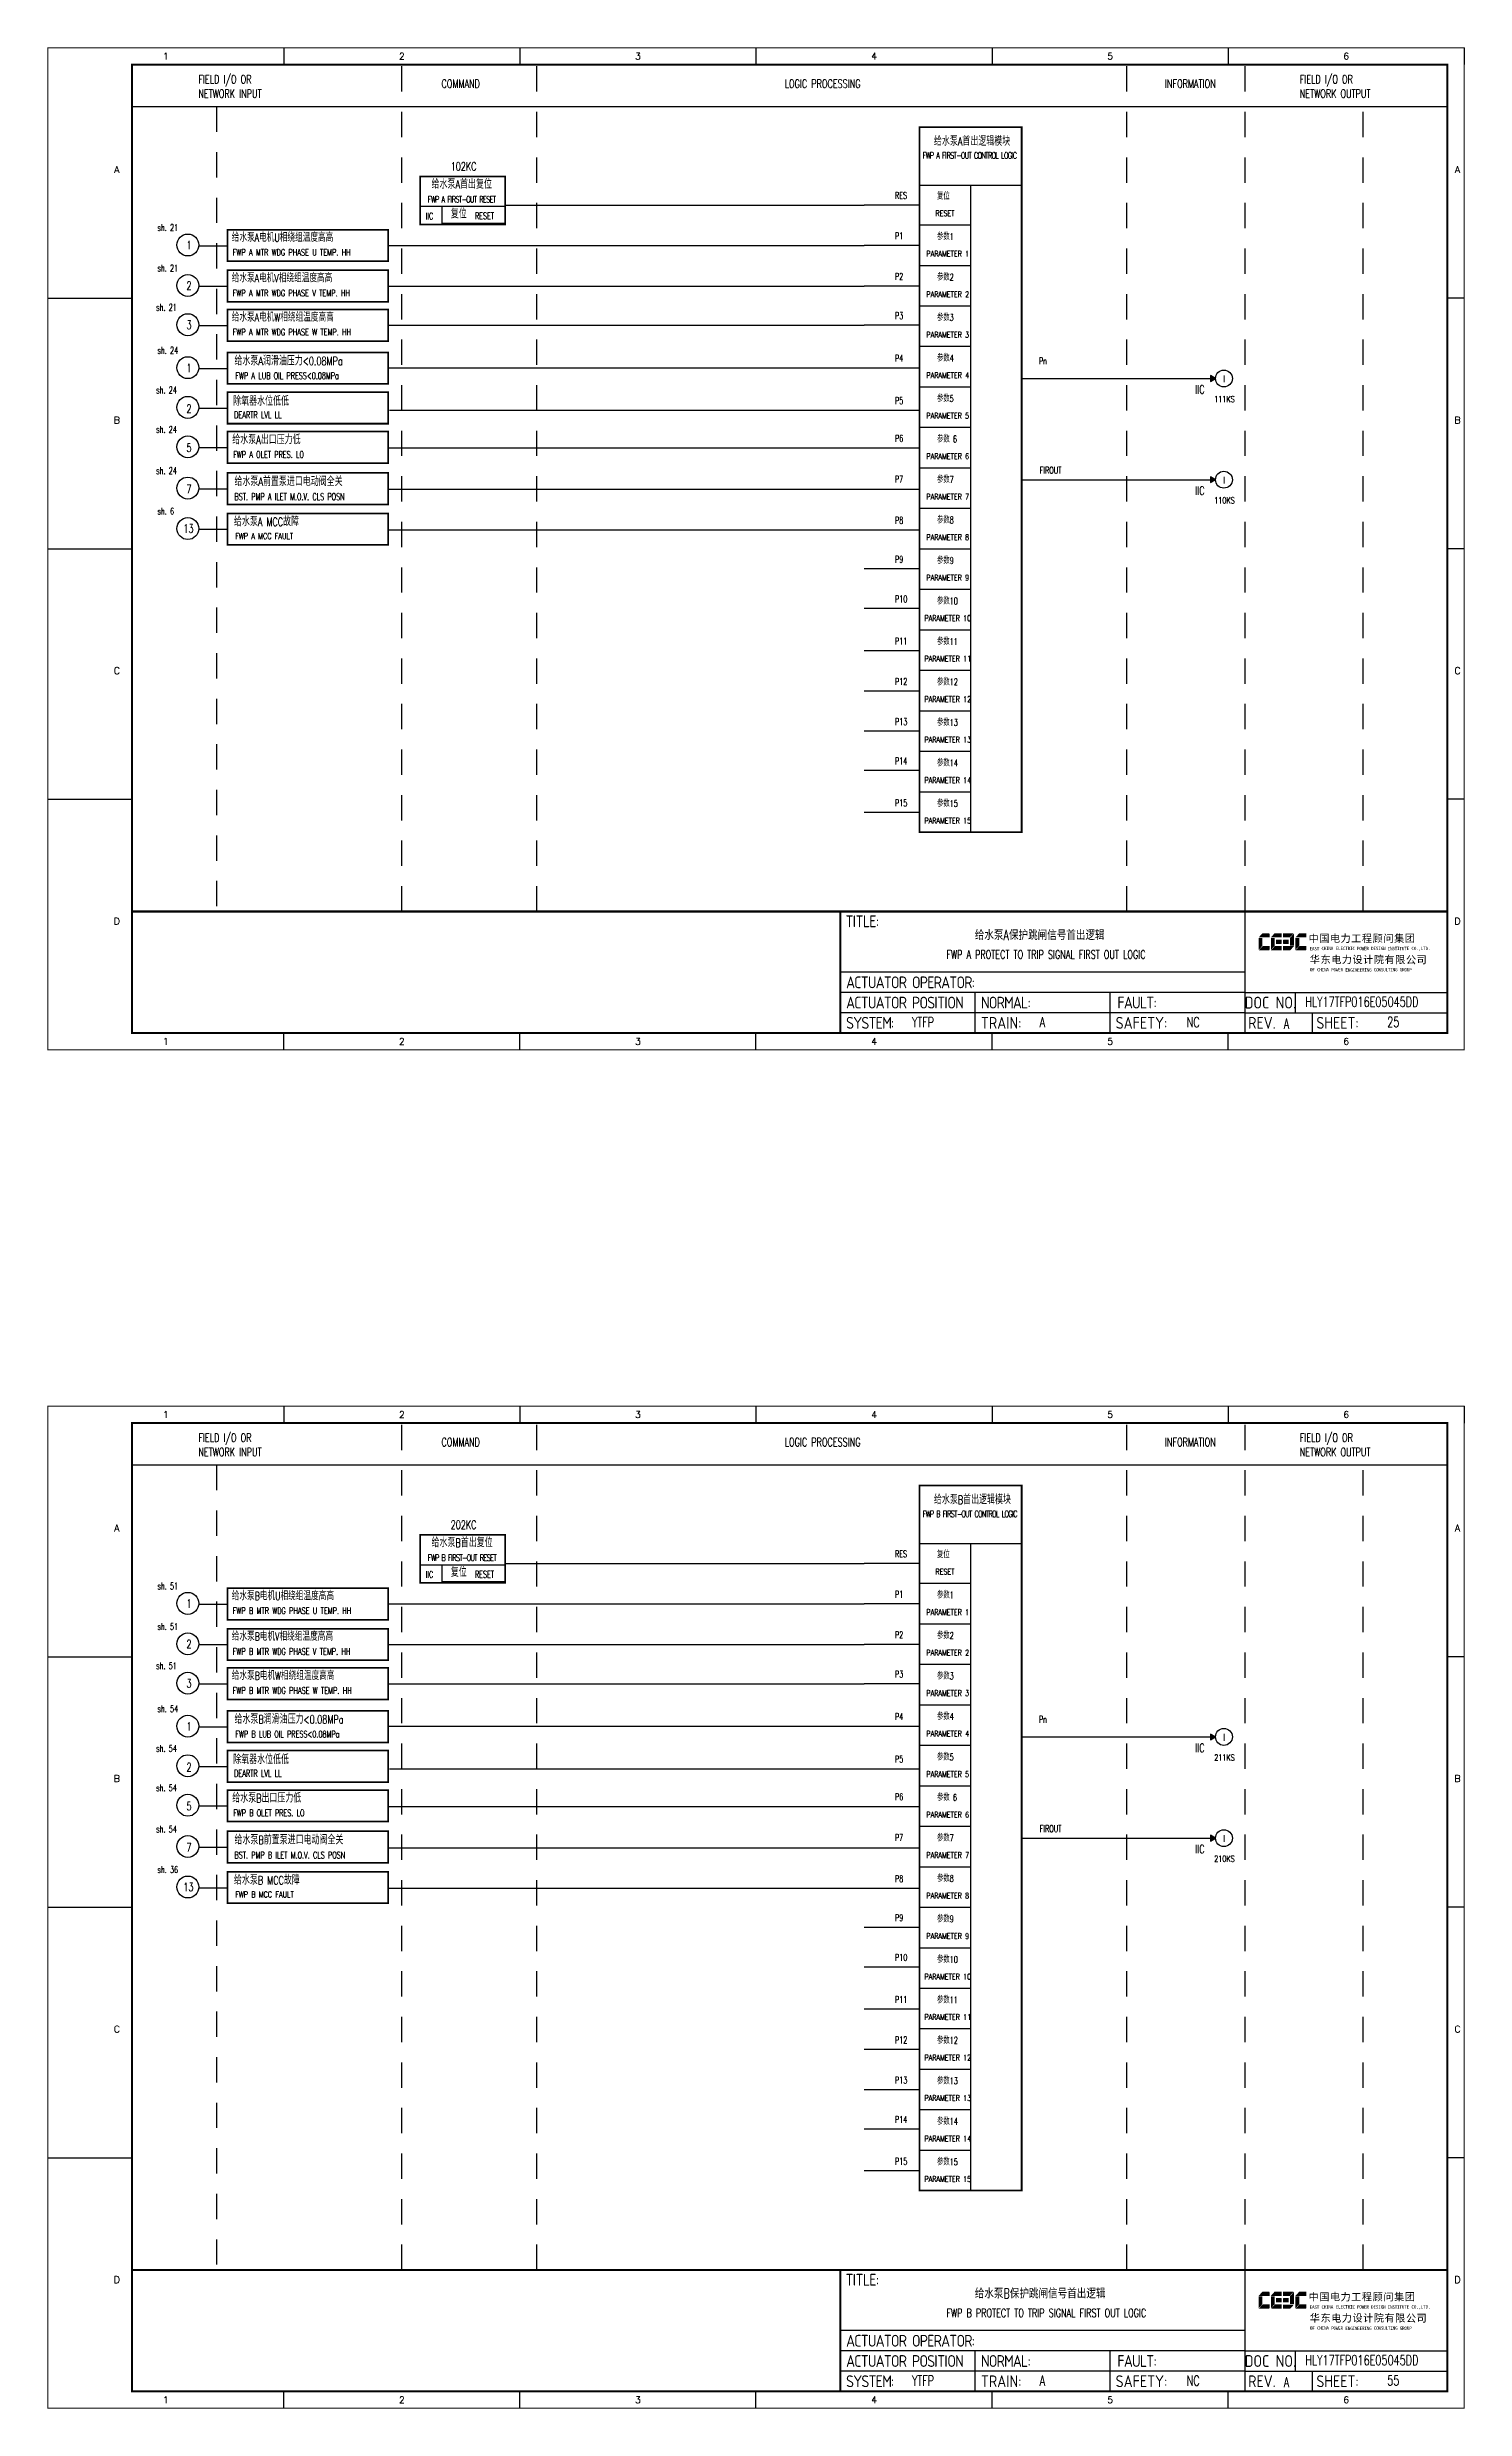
# Model space of a CAD drawing. Header units: millimetres. Extents: x 38833 to 52469, y 29493 to 32647.
# Drawn here: x 49052 to 49472, y 30241 to 30941 of the extents above; entities that cross this region are included whole.
import ezdxf
from ezdxf.enums import TextEntityAlignment as Align

# ---------------------------------------------------------------- set-up
doc = ezdxf.new("R2010")
doc.units = ezdxf.units.MM
doc.linetypes.add('JIS_02_0.7', pattern=[1.35, 0.75, -0.6])
for name, color, linetype in [('MLINE', 6, 'Continuous'), ('TITLE', 1, 'Continuous'), ('TK', 7, 'Continuous'), ('图框_外框线', 7, 'Continuous'), ('图框_标题栏文字', 6, 'Continuous')]:
    doc.layers.add(name, color=color, linetype=linetype)
doc.styles.add('ecepdi', font='simhei.ttf', dxfattribs={"width": 0.9})
doc.styles.get("Standard").update_dxf_attribs({"font": 'romans.shx', "width": 0.7, "bigfont": 'hztxta.shx'})
doc.styles.add('工程字', font='gbenor.shx', dxfattribs={"bigfont": 'gbcbig.shx'})

# ---------------------------------------------------------------- blocks, each defined once
blk = doc.blocks.new('A$C1E0003F3')
h = blk.add_hatch(color=152)
edge = h.paths.add_edge_path()
edge.add_ellipse((5.15, 4.41), major_axis=(0, 0.211), ratio=0.769231, start_angle=-90, end_angle=0)
edge.add_line((5.15, 4.62), (3.22, 4.62))
edge.add_line((3.22, 4.62), (2.09, 3.35))
edge.add_line((2.09, 3.35), (5.32, 3.35))
edge.add_line((5.32, 3.35), (5.32, 4.41))
h.paths.add_polyline_path([(3.22, 3.23), (2.09, 3.23), (2.09, -0.36), (3.22, 0.91)])
edge = h.paths.add_edge_path()
edge.add_line((5.32, 0.81), (3.27, 0.81))
edge.add_line((3.27, 0.81), (2.13, -0.46))
edge.add_line((2.13, -0.46), (5.15, -0.46))
edge.add_ellipse((5.15, -0.25), major_axis=(0, 0.211), ratio=0.769231, start_angle=180, end_angle=270)
edge.add_line((5.32, -0.25), (5.32, 0.81))
h = blk.add_hatch(color=152)
edge = h.paths.add_edge_path()
edge.add_ellipse((8.78, 4.41), major_axis=(0, 0.211), ratio=0.769231, start_angle=-90, end_angle=0)
edge.add_line((8.78, 4.62), (6.84, 4.62))
edge.add_line((6.84, 4.62), (5.71, 3.35))
edge.add_line((5.71, 3.35), (8.94, 3.35))
edge.add_line((8.94, 3.35), (8.94, 4.41))
h.paths.add_polyline_path([(6.84, 3.23), (5.71, 3.23), (5.71, -0.36), (6.84, 0.91)])
edge = h.paths.add_edge_path()
edge.add_ellipse((8.78, 2.49), major_axis=(0, 0.211), ratio=0.769231, start_angle=-90, end_angle=0)
edge.add_line((8.78, 2.7), (7.22, 2.7))
edge.add_line((7.22, 2.7), (7.22, 1.44))
edge.add_line((7.22, 1.44), (8.78, 1.44))
edge.add_ellipse((8.78, 1.65), major_axis=(0, 0.211), ratio=0.769231, start_angle=180, end_angle=270)
edge.add_line((8.94, 1.65), (8.94, 2.49))
edge = h.paths.add_edge_path()
edge.add_line((8.94, 0.81), (6.89, 0.81))
edge.add_line((6.89, 0.81), (5.75, -0.46))
edge.add_line((5.75, -0.46), (8.78, -0.46))
edge.add_ellipse((8.78, -0.25), major_axis=(0, 0.211), ratio=0.769231, start_angle=180, end_angle=270)
edge.add_line((8.94, -0.25), (8.94, 0.81))
h = blk.add_hatch(color=1)
edge = h.paths.add_edge_path()
edge.add_line((12.48, 4.62), (9.46, 4.62))
edge.add_ellipse((9.46, 4.41), major_axis=(0, 0.211), ratio=0.769231, start_angle=0, end_angle=90)
edge.add_line((9.3, 4.41), (9.3, 3.35))
edge.add_line((9.3, 3.35), (11.35, 3.35))
edge.add_line((11.35, 3.35), (12.48, 4.62))
h.paths.add_polyline_path([(12.57, 4.56), (11.38, 3.23), (11.38, 0.93), (12.57, 0.93)])
edge = h.paths.add_edge_path()
edge.add_line((11.03, 2.7), (9.46, 2.7))
edge.add_ellipse((9.46, 2.49), major_axis=(0, 0.211), ratio=0.769231, start_angle=0, end_angle=90)
edge.add_line((9.3, 2.49), (9.3, 1.65))
edge.add_ellipse((9.46, 1.65), major_axis=(0, 0.211), ratio=0.769231, start_angle=90, end_angle=180)
edge.add_line((9.46, 1.44), (11.03, 1.44))
edge.add_line((11.03, 1.44), (11.03, 2.7))
h = blk.add_hatch(color=1)
edge = h.paths.add_edge_path()
edge.add_line((12.58, 0.79), (9.3, 0.79))
edge.add_line((9.3, 0.79), (9.3, -0.27))
edge.add_ellipse((9.46, -0.27), major_axis=(0, 0.211), ratio=0.769231, start_angle=90, end_angle=180)
edge.add_line((9.46, -0.48), (11.43, -0.48))
edge.add_line((11.43, -0.48), (12.58, 0.79))
h = blk.add_hatch(color=152)
edge = h.paths.add_edge_path()
edge.add_ellipse((16.11, 4.41), major_axis=(0, 0.211), ratio=0.769231, start_angle=-90, end_angle=0)
edge.add_line((16.11, 4.62), (14.14, 4.62))
edge.add_line((14.14, 4.62), (13, 3.35))
edge.add_line((13, 3.35), (16.27, 3.35))
edge.add_line((16.27, 3.35), (16.27, 4.41))
h.paths.add_polyline_path([(14.14, 3.23), (13, 3.23), (13, -0.36), (14.14, 0.91)])
edge = h.paths.add_edge_path()
edge.add_line((16.27, 0.81), (14.18, 0.81))
edge.add_line((14.18, 0.81), (13.04, -0.46))
edge.add_line((13.04, -0.46), (16.03, -0.46))
edge.add_ellipse((16.03, -0.15), major_axis=(0, 0.316), ratio=0.769231, start_angle=180, end_angle=270)
edge.add_line((16.27, -0.15), (16.27, 0.81))
at = {"layer": 'TITLE', "color": 7, "style": 'ecepdi'}
for s, p in [('中', (16.92, 1.94)), ('国', (20.09, 2)), ('电', (23.25, 1.99)), ('力', (26.39, 1.96)), ('工', (29.53, 1.95)), ('程', (32.71, 1.98)), ('顾', (35.9, 1.98)), ('问', (39.09, 1.94)), ('集', (42.26, 1.98)), ('团', (45.42, 2.01)), ('华', (17.24, -4.31)), ('东', (20.45, -4.29)), ('电', (23.62, -4.35)), ('力', (26.75, -4.32)), ('设', (29.92, -4.3)), ('计', (33.05, -4.31)), ('院', (36.26, -4.29)), ('有', (39.41, -4.29)), ('限', (42.57, -4.32)), ('公', (45.78, -4.38)), ('司', (48.91, -4.35))]:
    blk.add_text(s, height=2.2, dxfattribs=at).set_placement(p)
at = {"layer": 'TITLE', "color": 7, "style": 'ecepdi', "width": 0.975}
for s, p in [('E', (17.58, 0.02)), ('A', (18.29, 0.03)), ('S', (19, 0.03)), ('T', (19.7, 0.03)), ('C', (21.1, 0.09)), ('H', (21.77, 0.09)), ('I', (22.46, 0.09)), ('N', (23.17, 0.1)), ('A', (23.86, 0.1)), ('E', (25.35, 0.09)), ('L', (26.05, 0.11)), ('E', (26.76, 0.1)), ('C', (27.46, 0.12)), ('T', (28.18, 0.11)), ('R', (28.87, 0.1)), ('I', (29.57, 0.11)), ('C', (30.28, 0.1)), ('P', (31.64, 0.09)), ('O', (32.32, 0.08)), ('W', (33.03, 0.08)), ('E', (33.72, 0.08)), ('R', (34.42, 0.09)), ('D', (35.81, 0.1)), ('E', (36.52, 0.1)), ('S', (37.2, 0.1)), ('I', (37.91, 0.09)), ('G', (38.68, 0.11)), ('N', (39.38, 0.09)), ('I', (40.72, 0.07)), ('N', (41.43, 0.08)), ('S', (42.14, 0.08)), ('T', (42.83, 0.08)), ('I', (43.52, 0.09)), ('T', (44.22, 0.07)), ('U', (44.93, 0.07)), ('T', (45.63, 0.08)), ('E', (46.34, 0.09)), ('C', (47.76, 0.11)), ('O', (48.48, 0.1)), ('L', (50.56, 0.1)), ('T', (51.27, 0.1)), ('D', (51.96, 0.1)), ('O', (17.67, -6.18)), ('OF', (18.01, -6.2)), ('F', (18.37, -6.2)), ('C', (19.8, -6.19)), ('H', (20.47, -6.19)), ('I', (21.15, -6.19)), ('N', (21.87, -6.18)), ('A', (22.56, -6.18)), ('P', (23.98, -6.2)), ('O', (24.66, -6.21)), ('W', (25.36, -6.21)), ('E', (26.06, -6.21)), ('R', (26.75, -6.2)), ('E', (28.19, -6.24)), ('N', (28.91, -6.27)), ('G', (29.62, -6.26)), ('I', (30.32, -6.27)), ('N', (31.02, -6.27)), ('E', (31.7, -6.28)), ('E', (32.41, -6.27)), ('R', (33.1, -6.24)), ('I', (33.81, -6.24)), ('N', (34.51, -6.26)), ('G', (35.2, -6.24)), ('C', (36.61, -6.19)), ('O', (37.3, -6.21)), ('N', (38, -6.2)), ('S', (38.71, -6.21)), ('U', (39.41, -6.18)), ('L', (40.11, -6.18)), ('T', (40.81, -6.19)), ('I', (41.51, -6.21)), ('N', (42.2, -6.21)), ('G', (42.91, -6.17)), ('G', (44.29, -6.2)), ('R', (45, -6.21)), ('O', (45.69, -6.22)), ('U', (46.39, -6.2)), ('P', (47.1, -6.23)), ('.', (49.23, 0.1)), (',', (49.87, 0.1)), ('.', (52.72, 0.11))]:
    blk.add_text(s, height=1, dxfattribs=at).set_placement(p, align=Align.MIDDLE_CENTER)
blk = doc.blocks.new('A$C613255F0')
for p, q in [((70, 297), (70, 292)), ((140, 297), (140, 292)), ((210, 297), (210, 292)), ((280, 297), (280, 292)), ((350, 297), (350, 292)), ((420, 297), (420, 292)), ((0, 222.75), (25, 222.75)), ((420, 222.75), (415, 222.75)), ((0, 148.5), (25, 148.5)), ((420, 148.5), (415, 148.5)), ((0, 74.25), (25, 74.25)), ((420, 74.25), (415, 74.25)), ((70, 0), (70, 5)), ((140, 0), (140, 5)), ((210, 0), (210, 5)), ((280, 0), (280, 5)), ((350, 0), (350, 5))]:
    blk.add_line(p, q)
at = {"layer": 'MLINE', "linetype": 'JIS_02_0.7', "ltscale": 10}
for p, q in [((105, 41), (105, 292)), ((145, 41), (145, 292)), ((320, 41), (320, 292)), ((355, 41), (355, 292)), ((50, 279.56), (50, 41)), ((390, 41), (390, 279.56))]:
    blk.add_line(p, q, dxfattribs=at)
at = {"layer": 'MLINE'}
blk.add_line((25, 279.56), (415, 279.56), dxfattribs=at)
at = {"layer": '图框_外框线'}
for p, q in [((355, 5), (355, 41)), ((355, 23), (235, 23)), ((355, 17), (235, 17)), ((275, 11), (275, 17)), ((315, 11), (315, 17)), ((355, 17), (415, 17)), ((370, 11), (370, 17)), ((355, 11), (235, 11)), ((355, 11), (235, 11)), ((275, 5), (275, 11)), ((315, 5), (315, 11)), ((355, 11), (415, 11)), ((375, 5), (375, 11))]:
    blk.add_line(p, q, dxfattribs=at)
for points, const_width in [([(0, 0), (420, 0), (420, 297), (0, 297)], 0.3), ([(25, 5), (415, 5), (415, 292), (25, 292)], 0.6)]:
    blk.add_lwpolyline(points, close=True, dxfattribs=dict(at, const_width=const_width))
at = {"layer": '图框_外框线', "const_width": 0.6}
blk.add_lwpolyline([(235, 41), (25, 41)], dxfattribs=at)
at = {"layer": '图框_外框线'}
blk.add_lwpolyline([(415, 41, 0.6, 0.6, 0), (235, 41, 0.6, 0.6, 0), (235, 5, 0, 0, 0)], format="xyseb", dxfattribs=at)
blk.add_blockref('A$C1E0003F3', (356.94, 29.95))
at = {"layer": 'MLINE', "char_height": 2.5, "width": 31.8959, "attachment_point": 1}
for s, insert in [('FIELD I/O OR', (44.67, 288.89)), ('COMMAND', (116.74, 287.58)), ('LOGIC PROCESSING', (218.52, 287.58)), ('INFORMATION', (331.25, 287.58)), ('FIELD I/O OR', (371.22, 288.89)), ('NETWORK INPUT', (44.67, 284.64)), ('NETWORK OUTPUT', (371.22, 284.64))]:
    blk.add_mtext(s, dxfattribs=dict(at, insert=insert))
at = {"layer": 'TK', "color": 3}
for s, p in [('1', (35, 294.5)), ('2', (105, 294.5)), ('3', (175, 294.5)), ('4', (245, 294.5)), ('5', (315, 294.5)), ('6', (385, 294.5)), ('1', (35, 2.5)), ('2', (105, 2.5)), ('3', (175, 2.5)), ('4', (245, 2.5)), ('5', (315, 2.5)), ('6', (385, 2.5))]:
    blk.add_text(s, height=2, dxfattribs=at).set_placement(p, align=Align.MIDDLE)
for s, p in [('A', (20.5, 259.88)), ('A', (418, 259.88)), ('B', (20.5, 185.62)), ('B', (418, 185.62)), ('C', (20.5, 111.38)), ('C', (418, 111.38)), ('D', (20.5, 37.12)), ('D', (418, 37.12))]:
    blk.add_text(s, height=2, dxfattribs=at).set_placement(p, align=Align.CENTER)
at = {"layer": '图框_标题栏文字', "char_height": 3.5, "style": '工程字'}
for s, insert, width, attachment_point in [('{\\T0.9; TITLE:}', (234.86, 38.09), 14.2249, 4), ('{\\T0.9; ACTUATOR OPERATOR:}', (235, 20), 40, 4), ('{\\T0.9; ACTUATOR POSITION}', (235, 14), 45, 4), ('{\\T0.9; NORMAL:}', (275, 14), 18.2557, 4), ('{\\T0.9; FAULT:}', (315.44, 14), 15, 4), ('DOC NO.', (362.5, 14), 15, 5), ('{\\T0.9; SYSTEM:}', (235, 8), 17.9526, 4), ('{\\T0.9; }TRAIN: ', (275, 8), 17.6638, 4), ('SAFETY:', (324.3, 8), 22.3993, 5), ('REV.', (360, 8), 10, 5), ('SHEET:', (382.42, 8), 20, 5)]:
    blk.add_mtext(s, dxfattribs=dict(at, insert=insert, width=width, attachment_point=attachment_point))

msp = doc.modelspace()

# ---------------------------------------------------------------- hatches: boundary and pattern name
for points in [[(49398.4, 30842.34), (49396.9, 30843.2), (49396.9, 30841.47)], [(49398.4, 30812.34), (49396.9, 30813.2), (49396.9, 30811.47)], [(49398.4, 30439.74), (49396.9, 30440.6), (49396.9, 30438.87)], [(49398.4, 30409.74), (49396.9, 30410.6), (49396.9, 30408.87)]]:
    msp.add_hatch(color=256).paths.add_polyline_path(points)

# ---------------------------------------------------------------- linework, layer by layer
for p, q in [((49310.65, 30899.63), (49310.65, 30916.81)), ((49310.65, 30916.81), (49340.93, 30916.81)), ((49340.93, 30899.63), (49340.93, 30916.81)), ((49187.75, 30893.74), (49294.21, 30893.74)), ((49310.65, 30893.74), (49294.21, 30893.74)), ((49310.65, 30899.63), (49340.93, 30899.63)), ((49325.79, 30899.63), (49325.79, 30707.87)), ((49162.58, 30893.37), (49187.75, 30893.37)), ((49169, 30893.37), (49169, 30887.99)), ((49169, 30893.37), (49187.75, 30893.37)), ((49169, 30888.38), (49187.75, 30888.38)), ((49310.65, 30887.87), (49325.79, 30887.87)), ((49105.47, 30881.6), (49096.95, 30881.6)), ((49105.47, 30886.41), (49153.08, 30886.41)), ((49153.08, 30877.07), (49153.08, 30886.41)), ((49153.08, 30881.74), (49294.21, 30881.74)), ((49310.65, 30881.74), (49294.21, 30881.74)), ((49153.08, 30877.07), (49105.47, 30877.07)), ((49105.47, 30874.41), (49153.08, 30874.41)), ((49310.65, 30875.87), (49325.79, 30875.87)), ((49105.47, 30869.6), (49096.95, 30869.6)), ((49153.08, 30869.74), (49294.21, 30869.74)), ((49310.65, 30869.74), (49294.21, 30869.74)), ((49153.08, 30865.07), (49105.47, 30865.07)), ((49105.47, 30862.77), (49153.08, 30862.77)), ((49310.65, 30863.87), (49325.79, 30863.87)), ((49310.65, 30863.87), (49325.79, 30863.87)), ((49105.47, 30857.96), (49096.95, 30857.96)), ((49153.08, 30853.43), (49105.47, 30853.43)), ((49153.08, 30858.1), (49294.21, 30858.1)), ((49310.65, 30858.1), (49294.21, 30858.1)), ((49310.65, 30851.87), (49325.79, 30851.87)), ((49310.65, 30851.87), (49325.79, 30851.87)), ((49105.47, 30845.24), (49096.95, 30845.24)), ((49153.08, 30845.51), (49310.65, 30845.51)), ((49153.08, 30840.71), (49105.47, 30840.71)), ((49105.47, 30838.29), (49153.08, 30838.29)), ((49310.65, 30839.87), (49325.79, 30839.87)), ((49310.65, 30839.87), (49325.79, 30839.87)), ((49340.93, 30842.34), (49398.4, 30842.34)), ((49105.47, 30833.48), (49096.95, 30833.48)), ((49153.47, 30832.92), (49310.65, 30832.92)), ((49153.08, 30828.95), (49105.47, 30828.95)), ((49310.65, 30827.87), (49325.79, 30827.87)), ((49310.65, 30827.87), (49325.79, 30827.87)), ((49310.65, 30827.87), (49325.79, 30827.87)), ((49105.47, 30821.78), (49096.95, 30821.78)), ((49153.08, 30821.74), (49310.65, 30821.74)), ((49310.65, 30815.87), (49325.79, 30815.87)), ((49310.65, 30815.87), (49325.79, 30815.87)), ((49340.93, 30812.34), (49398.4, 30812.34)), ((49105.47, 30809.55), (49096.95, 30809.55)), ((49153.08, 30809.51), (49310.65, 30809.51)), ((49310.65, 30803.87), (49325.79, 30803.87)), ((49310.65, 30803.87), (49325.79, 30803.87)), ((49105.47, 30797.55), (49096.95, 30797.55)), ((49105.47, 30802.36), (49153.08, 30802.36)), ((49153.08, 30797.51), (49310.65, 30797.51)), ((49153.08, 30793.02), (49105.47, 30793.02)), ((49310.65, 30791.87), (49325.79, 30791.87)), ((49310.65, 30791.87), (49325.79, 30791.87)), ((49310.65, 30785.9), (49294.21, 30785.9)), ((49310.65, 30779.87), (49325.79, 30779.87)), ((49310.65, 30779.87), (49325.79, 30779.87)), ((49310.65, 30779.87), (49325.79, 30779.87)), ((49310.65, 30774.14), (49294.21, 30774.14)), ((49310.65, 30767.87), (49325.79, 30767.87)), ((49310.65, 30767.87), (49325.79, 30767.87)), ((49310.65, 30767.87), (49325.79, 30767.87)), ((49310.65, 30767.87), (49325.79, 30767.87)), ((49310.65, 30761.66), (49294.21, 30761.66)), ((49310.65, 30755.87), (49325.79, 30755.87)), ((49310.65, 30755.87), (49325.79, 30755.87)), ((49310.65, 30755.87), (49325.79, 30755.87)), ((49310.65, 30755.87), (49325.79, 30755.87)), ((49310.65, 30749.65), (49294.21, 30749.65)), ((49310.65, 30743.87), (49325.79, 30743.87)), ((49310.65, 30743.87), (49325.79, 30743.87)), ((49310.65, 30743.87), (49325.79, 30743.87)), ((49310.65, 30743.87), (49325.79, 30743.87)), ((49310.65, 30737.79), (49294.21, 30737.79)), ((49310.65, 30726.12), (49294.21, 30726.12)), ((49310.65, 30731.87), (49325.79, 30731.87)), ((49310.65, 30731.87), (49325.79, 30731.87)), ((49310.65, 30731.87), (49325.79, 30731.87)), ((49310.65, 30731.87), (49325.79, 30731.87)), ((49310.65, 30731.87), (49325.79, 30731.87)), ((49310.65, 30719.87), (49325.79, 30719.87)), ((49310.65, 30719.87), (49325.79, 30719.87)), ((49310.65, 30719.87), (49325.79, 30719.87)), ((49310.65, 30719.87), (49325.79, 30719.87)), ((49310.65, 30719.87), (49325.79, 30719.87)), ((49310.65, 30713.69), (49294.21, 30713.69)), ((49310.65, 30707.87), (49325.79, 30707.87)), ((49310.65, 30497.03), (49310.65, 30514.21)), ((49310.65, 30514.21), (49340.93, 30514.21)), ((49340.93, 30497.03), (49340.93, 30514.21)), ((49310.65, 30497.03), (49340.93, 30497.03)), ((49325.79, 30497.03), (49325.79, 30305.27)), ((49162.58, 30490.77), (49187.75, 30490.77)), ((49169, 30490.77), (49169, 30485.39)), ((49169, 30490.77), (49187.75, 30490.77)), ((49187.75, 30491.14), (49294.21, 30491.14)), ((49310.65, 30491.14), (49294.21, 30491.14)), ((49105.47, 30483.81), (49153.08, 30483.81)), ((49153.08, 30474.47), (49153.08, 30483.81)), ((49169, 30485.78), (49187.75, 30485.78)), ((49310.65, 30485.27), (49325.79, 30485.27)), ((49105.47, 30479), (49096.95, 30479)), ((49153.08, 30474.47), (49105.47, 30474.47)), ((49153.08, 30479.14), (49294.21, 30479.14)), ((49310.65, 30479.14), (49294.21, 30479.14)), ((49105.47, 30467), (49096.95, 30467)), ((49105.47, 30471.81), (49153.08, 30471.81)), ((49153.08, 30467.14), (49294.21, 30467.14)), ((49310.65, 30467.14), (49294.21, 30467.14)), ((49310.65, 30473.27), (49325.79, 30473.27)), ((49153.08, 30462.47), (49105.47, 30462.47)), ((49105.47, 30460.17), (49153.08, 30460.17)), ((49310.65, 30461.27), (49325.79, 30461.27)), ((49310.65, 30461.27), (49325.79, 30461.27)), ((49105.47, 30455.36), (49096.95, 30455.36)), ((49153.08, 30455.5), (49294.21, 30455.5)), ((49310.65, 30455.5), (49294.21, 30455.5)), ((49153.08, 30450.83), (49105.47, 30450.83)), ((49310.65, 30449.27), (49325.79, 30449.27)), ((49310.65, 30449.27), (49325.79, 30449.27)), ((49105.47, 30442.64), (49096.95, 30442.64)), ((49153.08, 30442.91), (49310.65, 30442.91)), ((49340.93, 30439.74), (49398.4, 30439.74)), ((49153.08, 30438.11), (49105.47, 30438.11)), ((49105.47, 30435.69), (49153.08, 30435.69)), ((49310.65, 30437.27), (49325.79, 30437.27)), ((49310.65, 30437.27), (49325.79, 30437.27)), ((49105.47, 30430.88), (49096.95, 30430.88)), ((49153.08, 30426.35), (49105.47, 30426.35)), ((49153.47, 30430.32), (49310.65, 30430.32)), ((49310.65, 30425.27), (49325.79, 30425.27)), ((49310.65, 30425.27), (49325.79, 30425.27)), ((49310.65, 30425.27), (49325.79, 30425.27)), ((49105.47, 30419.18), (49096.95, 30419.18)), ((49153.08, 30419.14), (49310.65, 30419.14)), ((49310.65, 30413.27), (49325.79, 30413.27)), ((49310.65, 30413.27), (49325.79, 30413.27)), ((49105.47, 30406.95), (49096.95, 30406.95)), ((49153.08, 30406.91), (49310.65, 30406.91)), ((49340.93, 30409.74), (49398.4, 30409.74)), ((49105.47, 30399.76), (49153.08, 30399.76)), ((49310.65, 30401.27), (49325.79, 30401.27)), ((49310.65, 30401.27), (49325.79, 30401.27)), ((49105.47, 30394.95), (49096.95, 30394.95)), ((49153.08, 30390.42), (49105.47, 30390.42)), ((49153.08, 30394.91), (49310.65, 30394.91)), ((49310.65, 30383.3), (49294.21, 30383.3)), ((49310.65, 30389.27), (49325.79, 30389.27)), ((49310.65, 30389.27), (49325.79, 30389.27)), ((49310.65, 30377.27), (49325.79, 30377.27)), ((49310.65, 30377.27), (49325.79, 30377.27)), ((49310.65, 30377.27), (49325.79, 30377.27)), ((49310.65, 30371.54), (49294.21, 30371.54)), ((49310.65, 30365.27), (49325.79, 30365.27)), ((49310.65, 30365.27), (49325.79, 30365.27)), ((49310.65, 30365.27), (49325.79, 30365.27)), ((49310.65, 30365.27), (49325.79, 30365.27)), ((49310.65, 30359.06), (49294.21, 30359.06)), ((49310.65, 30353.27), (49325.79, 30353.27)), ((49310.65, 30353.27), (49325.79, 30353.27)), ((49310.65, 30353.27), (49325.79, 30353.27)), ((49310.65, 30353.27), (49325.79, 30353.27)), ((49310.65, 30347.05), (49294.21, 30347.05)), ((49310.65, 30341.27), (49325.79, 30341.27)), ((49310.65, 30341.27), (49325.79, 30341.27)), ((49310.65, 30341.27), (49325.79, 30341.27)), ((49310.65, 30341.27), (49325.79, 30341.27)), ((49310.65, 30335.19), (49294.21, 30335.19)), ((49310.65, 30329.27), (49325.79, 30329.27)), ((49310.65, 30329.27), (49325.79, 30329.27)), ((49310.65, 30329.27), (49325.79, 30329.27)), ((49310.65, 30329.27), (49325.79, 30329.27)), ((49310.65, 30329.27), (49325.79, 30329.27)), ((49310.65, 30323.52), (49294.21, 30323.52)), ((49310.65, 30317.27), (49325.79, 30317.27)), ((49310.65, 30317.27), (49325.79, 30317.27)), ((49310.65, 30317.27), (49325.79, 30317.27)), ((49310.65, 30317.27), (49325.79, 30317.27)), ((49310.65, 30317.27), (49325.79, 30317.27)), ((49310.65, 30311.09), (49294.21, 30311.09)), ((49310.65, 30305.27), (49325.79, 30305.27))]:
    msp.add_line(p, q)
at = {"const_width": 0.5}
for points in [[(49310.65, 30916.81), (49340.93, 30916.81), (49340.93, 30707.87), (49310.65, 30707.87), (49310.65, 30916.81)], [(49162.58, 30902.2), (49187.75, 30902.2), (49187.75, 30887.99), (49162.58, 30887.99), (49162.58, 30902.2)], [(49105.47, 30886.41), (49153.08, 30886.41), (49153.08, 30877.07), (49105.47, 30877.07), (49105.47, 30886.41)], [(49105.47, 30874.41), (49153.08, 30874.41), (49153.08, 30865.07), (49105.47, 30865.07), (49105.47, 30874.41)], [(49105.47, 30862.77), (49153.08, 30862.77), (49153.08, 30853.43), (49105.47, 30853.43), (49105.47, 30862.77)], [(49105.47, 30850.05), (49153.08, 30850.05), (49153.08, 30840.71), (49105.47, 30840.71), (49105.47, 30850.05)], [(49105.47, 30838.29), (49153.08, 30838.29), (49153.08, 30828.95), (49105.47, 30828.95), (49105.47, 30838.29)], [(49105.47, 30826.59), (49153.08, 30826.59), (49153.08, 30817.25), (49105.47, 30817.25), (49105.47, 30826.59)], [(49105.47, 30814.36), (49153.08, 30814.36), (49153.08, 30805.02), (49105.47, 30805.02), (49105.47, 30814.36)], [(49105.47, 30802.36), (49153.08, 30802.36), (49153.08, 30793.02), (49105.47, 30793.02), (49105.47, 30802.36)], [(49310.65, 30514.21), (49340.93, 30514.21), (49340.93, 30305.27), (49310.65, 30305.27), (49310.65, 30514.21)], [(49162.58, 30499.6), (49187.75, 30499.6), (49187.75, 30485.39), (49162.58, 30485.39), (49162.58, 30499.6)], [(49105.47, 30483.81), (49153.08, 30483.81), (49153.08, 30474.47), (49105.47, 30474.47), (49105.47, 30483.81)], [(49105.47, 30471.81), (49153.08, 30471.81), (49153.08, 30462.47), (49105.47, 30462.47), (49105.47, 30471.81)], [(49105.47, 30460.17), (49153.08, 30460.17), (49153.08, 30450.83), (49105.47, 30450.83), (49105.47, 30460.17)], [(49105.47, 30447.45), (49153.08, 30447.45), (49153.08, 30438.11), (49105.47, 30438.11), (49105.47, 30447.45)], [(49105.47, 30435.69), (49153.08, 30435.69), (49153.08, 30426.35), (49105.47, 30426.35), (49105.47, 30435.69)], [(49105.47, 30423.99), (49153.08, 30423.99), (49153.08, 30414.65), (49105.47, 30414.65), (49105.47, 30423.99)], [(49105.47, 30411.76), (49153.08, 30411.76), (49153.08, 30402.42), (49105.47, 30402.42), (49105.47, 30411.76)], [(49105.47, 30399.76), (49153.08, 30399.76), (49153.08, 30390.42), (49105.47, 30390.42), (49105.47, 30399.76)]]:
    msp.add_lwpolyline(points, dxfattribs=at)
for points in [[(49162.58, 30902.2), (49187.75, 30902.2), (49187.75, 30887.99), (49162.58, 30887.99)], [(49398.4, 30842.34), (49396.9, 30843.2), (49396.9, 30841.47)], [(49398.4, 30812.34), (49396.9, 30813.2), (49396.9, 30811.47)], [(49162.58, 30499.6), (49187.75, 30499.6), (49187.75, 30485.39), (49162.58, 30485.39)], [(49398.4, 30439.74), (49396.9, 30440.6), (49396.9, 30438.87)], [(49398.4, 30409.74), (49396.9, 30410.6), (49396.9, 30408.87)]]:
    msp.add_lwpolyline(points, close=True)
for centre, radius in [((49093.71, 30881.91), 3.25), ((49093.71, 30869.91), 3.25), ((49093.71, 30858.27), 3.25), ((49093.71, 30845.54), 3.25), ((49400.9, 30842.34), 2.5), ((49093.71, 30833.78), 3.25), ((49093.71, 30822.09), 3.25), ((49093.71, 30809.86), 3.25), ((49400.9, 30812.34), 2.5), ((49093.71, 30797.86), 3.25), ((49093.71, 30479.31), 3.25), ((49093.71, 30467.31), 3.25), ((49093.71, 30455.67), 3.25), ((49093.71, 30442.94), 3.25), ((49400.9, 30439.74), 2.5), ((49093.71, 30431.19), 3.25), ((49093.71, 30419.49), 3.25), ((49400.9, 30409.74), 2.5), ((49093.71, 30407.26), 3.25), ((49093.71, 30395.26), 3.25)]:
    msp.add_circle(centre, radius)

# ---------------------------------------------------------------- block references
for p in [(49052.16, 30643.37), (49052.16, 30240.77)]:
    msp.add_blockref('A$C613255F0', p)

# ---------------------------------------------------------------- texts
at = {"width": 0.7}
for p in [(49400.93, 30841.21), (49400.93, 30811.21), (49400.93, 30438.61), (49400.93, 30408.61)]:
    msp.add_text('I', height=2, dxfattribs=at).set_placement(p, align=Align.CENTER)
for s, height, p in [('FIROUT', 2, (49346.3, 30814.14)), ('给水泵A保护跳闸信号首出逻辑 ', 3, (49327.03, 30675.91)), ('FWP A PROTECT TO TRIP SIGNAL FIRST OUT LOGIC ', 2.5, (49318.64, 30670.37)), ('FIROUT', 2, (49346.3, 30411.54)), ('给水泵B保护跳闸信号首出逻辑 ', 3, (49327.03, 30273.31)), ('FWP B PROTECT TO TRIP SIGNAL FIRST OUT LOGIC ', 2.5, (49318.64, 30267.77))]:
    msp.add_text(s, height=height, dxfattribs=at).set_placement(p)
at = {"attachment_point": 1}
for s, insert, char_height, width in [('{\\T0.85;FWP A FIRST-OUT CONTROL LOGIC}', (49311.55, 30909.39), 1.9, 48.5204), ('给水泵A首出逻辑模块', (49314.92, 30913.85), 2.5, 73.0067), ('给水泵A首出复位', (49165.96, 30901.11), 2.5, 73.0067), ('{\\T0.85;FWP A FIRST-OUT RESET}', (49164.87, 30896.38), 1.9, 48.5204), ('RES', (49303.36, 30897.59), 2, 73.0067), ('复位', (49315.82, 30897.4), 2, 73.0067), ('IIC', (49164.25, 30891.48), 2, 73.0067), ('复位', (49171.67, 30892.33), 2.5, 73.0067), ('RESET', (49178.82, 30891.53), 2, 73.0067), ('RESET', (49315.37, 30892.15), 1.7, 73.0067), ('1', (49093.32, 30883.12), 2.5, 73.0067), ('给水泵A电机U相绕组温度高高', (49106.74, 30885.29), 2.4, 73.0067), ('{\\H0.9583x;FWP A MTR WDG PHASE U TEMP. HH}', (49107.03, 30880.69), 2, 73.0067), ('P1', (49303.36, 30885.59), 2, 73.0067), ('PARAMETER 1', (49312.68, 30880.15), 1.7, 73.0067), ('参数1', (49315.82, 30885.4), 2, 73.0067), ('给水泵A电机V相绕组温度高高', (49106.74, 30873.29), 2.4, 73.0067), ('P2', (49303.36, 30873.59), 2, 73.0067), ('参数2', (49315.82, 30873.4), 2, 73.0067), ('2', (49093.32, 30871.12), 2.5, 73.0067), ('\\P{\\H0.9583x;FWP A MTR WDG PHASE V TEMP. HH}', (49107.03, 30871.95), 2, 73.0067), ('PARAMETER 2', (49312.68, 30868.15), 1.7, 73.0067), ('3', (49093.32, 30859.48), 2.5, 73.0067), ('给水泵A电机W相绕组温度高高', (49106.74, 30861.65), 2.4, 73.0067), ('P3', (49303.36, 30861.95), 2, 73.0067), ('参数3', (49315.82, 30861.4), 2, 73.0067), ('{\\H0.9583x;FWP A MTR WDG PHASE W TEMP. HH}', (49107.03, 30857.05), 2, 73.0067), ('PARAMETER 3', (49312.68, 30856.15), 1.7, 73.0067), ('1', (49093.32, 30846.71), 2.5, 73.0067), ('给水泵A润滑油压力<0.08MPa', (49107.54, 30848.77), 2.5, 73.0067), ('P4', (49303.36, 30849.36), 2, 73.0067), ('参数4', (49315.82, 30849.4), 2, 73.0067), ('Pn', (49346.04, 30848.56), 2, 73.0067), ('FWP A LUB OIL PRESS<0.08MPa', (49107.83, 30844.16), 2, 73.0067), ('PARAMETER 4', (49312.68, 30844.15), 1.7, 73.0067), ('参数5', (49315.82, 30837.4), 2, 73.0067), ('IIC', (49392.39, 30840.34), 2.5, 4.5039), ('2', (49093.32, 30834.63), 2.5, 73.0067), ('除氧器水位低低', (49107.16, 30836.82), 2.5, 73.0067), ('\\PDEARTR LVL LL', (49107.45, 30835.87), 2, 73.0067), ('P5', (49303.36, 30836.77), 2, 73.0067), ('PARAMETER 5', (49312.68, 30832.15), 1.7, 73.0067), ('111KS', (49398.03, 30837.13), 1.8, 73.0067), ('给水泵A出口压力低', (49106.88, 30825.41), 2.5, 73.0067), ('P6', (49303.36, 30825.59), 2, 73.0067), ('参数 6', (49315.82, 30825.4), 2, 73.0067), ('5', (49093.32, 30823.08), 2.5, 73.0067), ('FWP A OLET PRES. LO', (49107.17, 30820.81), 2, 73.0067), ('PARAMETER 6', (49312.68, 30820.15), 1.7, 73.0067), ('7', (49093.32, 30810.85), 2.5, 73.0067), ('给水泵A前置泵进口电动阀全关', (49107.54, 30813.01), 2.5, 73.0067), ('P7', (49303.36, 30813.52), 2, 73.0067), ('参数7', (49315.82, 30813.4), 2, 73.0067), ('IIC', (49392.39, 30810.34), 2.5, 4.5039), ('BST. PMP A ILET M.O.V. CLS POSN', (49107.54, 30808.32), 2, 73.0067), ('PARAMETER 7', (49312.68, 30808.15), 1.7, 73.0067), ('110KS', (49398.03, 30807.13), 1.8, 73.0067), ('13', (49092.38, 30799.12), 2.5, 73.0067), ('给水泵A MCC故障', (49107.37, 30801.11), 2.5, 73.0067), ('FWP A MCC FAULT', (49107.77, 30796.54), 1.8, 73.0067), ('P8', (49303.36, 30801.29), 2, 73.0067), ('PARAMETER 8', (49312.68, 30796.15), 1.7, 73.0067), ('参数8', (49315.82, 30801.4), 2, 73.0067), ('P9', (49303.36, 30789.75), 2, 73.0067), ('参数9', (49315.82, 30789.4), 2, 73.0067), ('PARAMETER 9', (49312.68, 30784.15), 1.7, 73.0067), ('P10', (49303.36, 30777.99), 2, 73.0067), ('参数10', (49315.82, 30777.4), 2, 73.0067), ('PARAMETER 10', (49312.09, 30772.15), 1.7, 73.0067), ('P11', (49303.36, 30765.51), 2, 73.0067), ('参数11', (49315.82, 30765.4), 2, 73.0067), ('PARAMETER 11', (49312.09, 30760.15), 1.7, 73.0067), ('参数12', (49315.82, 30753.4), 2, 73.0067), ('P12', (49303.36, 30753.5), 2, 73.0067), ('PARAMETER 12', (49312.09, 30748.15), 1.7, 73.0067), ('P13', (49303.36, 30741.64), 2, 73.0067), ('参数13', (49315.82, 30741.4), 2, 73.0067), ('PARAMETER 13', (49312.09, 30736.15), 1.7, 73.0067), ('P14', (49303.36, 30729.97), 2, 73.0067), ('参数14', (49315.82, 30729.4), 2, 73.0067), ('PARAMETER 14', (49312.09, 30724.15), 1.7, 73.0067), ('P15', (49303.36, 30717.54), 2, 73.0067), ('PARAMETER 15', (49312.09, 30712.15), 1.7, 73.0067), ('参数15', (49315.82, 30717.4), 2, 73.0067), ('YTFP', (49308.4, 30653.05), 3, 8.5983), ('A', (49346.27, 30653.05), 3, 4.8474), ('NC', (49389.85, 30653.05), 3, 4.8474), ('A', (49418.64, 30652.61), 3, 8.5983), ('给水泵B首出逻辑模块', (49314.92, 30511.25), 2.5, 73.0067), ('{\\T0.85;FWP B FIRST-OUT CONTROL LOGIC}', (49311.55, 30506.79), 1.9, 48.5204), ('给水泵B首出复位', (49165.96, 30498.51), 2.5, 73.0067), ('RES', (49303.36, 30494.99), 2, 73.0067), ('复位', (49315.82, 30494.8), 2, 73.0067), ('IIC', (49164.25, 30488.88), 2, 73.0067), ('{\\T0.85;FWP B FIRST-OUT RESET}', (49164.87, 30493.78), 1.9, 48.5204), ('复位', (49171.67, 30489.73), 2.5, 73.0067), ('RESET', (49178.82, 30488.93), 2, 73.0067), ('RESET', (49315.37, 30489.55), 1.7, 73.0067), ('给水泵B电机U相绕组温度高高', (49106.74, 30482.69), 2.4, 73.0067), ('P1', (49303.36, 30482.99), 2, 73.0067), ('参数1', (49315.82, 30482.8), 2, 73.0067), ('1', (49093.32, 30480.52), 2.5, 73.0067), ('{\\H0.9583x;FWP B MTR WDG PHASE U TEMP. HH}', (49107.03, 30478.09), 2, 73.0067), ('PARAMETER 1', (49312.68, 30477.55), 1.7, 73.0067), ('2', (49093.32, 30468.52), 2.5, 73.0067), ('给水泵B电机V相绕组温度高高', (49106.74, 30470.69), 2.4, 73.0067), ('P2', (49303.36, 30470.99), 2, 73.0067), ('参数2', (49315.82, 30470.8), 2, 73.0067), ('\\P{\\H0.9583x;FWP B MTR WDG PHASE V TEMP. HH}', (49107.03, 30469.35), 2, 73.0067), ('PARAMETER 2', (49312.68, 30465.55), 1.7, 73.0067), ('3', (49093.32, 30456.88), 2.5, 73.0067), ('给水泵B电机W相绕组温度高高', (49106.74, 30459.06), 2.4, 73.0067), ('{\\H0.9583x;FWP B MTR WDG PHASE W TEMP. HH}', (49107.03, 30454.45), 2, 73.0067), ('P3', (49303.36, 30459.35), 2, 73.0067), ('PARAMETER 3', (49312.68, 30453.55), 1.7, 73.0067), ('参数3', (49315.82, 30458.8), 2, 73.0067), ('给水泵B润滑油压力<0.08MPa', (49107.54, 30446.17), 2.5, 73.0067), ('P4', (49303.36, 30446.76), 2, 73.0067), ('参数4', (49315.82, 30446.8), 2, 73.0067), ('Pn', (49346.04, 30445.96), 2, 73.0067), ('1', (49093.32, 30444.11), 2.5, 73.0067), ('FWP B LUB OIL PRESS<0.08MPa', (49107.83, 30441.56), 2, 73.0067), ('PARAMETER 4', (49312.68, 30441.55), 1.7, 73.0067), ('2', (49093.32, 30432.03), 2.5, 73.0067), ('除氧器水位低低', (49107.16, 30434.22), 2.5, 73.0067), ('P5', (49303.36, 30434.17), 2, 73.0067), ('参数5', (49315.82, 30434.8), 2, 73.0067), ('IIC', (49392.39, 30437.74), 2.5, 4.5039), ('211KS', (49398.03, 30434.53), 1.8, 73.0067), ('\\PDEARTR LVL LL', (49107.45, 30433.27), 2, 73.0067), ('PARAMETER 5', (49312.68, 30429.55), 1.7, 73.0067), ('5', (49093.32, 30420.48), 2.5, 73.0067), ('给水泵B出口压力低', (49106.88, 30422.82), 2.5, 73.0067), ('FWP B OLET PRES. LO', (49107.17, 30418.21), 2, 73.0067), ('P6', (49303.36, 30422.99), 2, 73.0067), ('参数 6', (49315.82, 30422.8), 2, 73.0067), ('给水泵B前置泵进口电动阀全关', (49107.54, 30410.41), 2.5, 73.0067), ('P7', (49303.36, 30410.92), 2, 73.0067), ('PARAMETER 6', (49312.68, 30417.55), 1.7, 73.0067), ('参数7', (49315.82, 30410.8), 2, 73.0067), ('7', (49093.32, 30408.25), 2.5, 73.0067), ('BST. PMP B ILET M.O.V. CLS POSN', (49107.54, 30405.72), 2, 73.0067), ('PARAMETER 7', (49312.68, 30405.55), 1.7, 73.0067), ('IIC', (49392.39, 30407.74), 2.5, 4.5039), ('210KS', (49398.03, 30404.53), 1.8, 73.0067), ('给水泵B MCC故障', (49107.37, 30398.51), 2.5, 73.0067), ('P8', (49303.36, 30398.7), 2, 73.0067), ('参数8', (49315.82, 30398.8), 2, 73.0067), ('13', (49092.38, 30396.52), 2.5, 73.0067), ('FWP B MCC FAULT', (49107.77, 30393.94), 1.8, 73.0067), ('PARAMETER 8', (49312.68, 30393.55), 1.7, 73.0067), ('P9', (49303.36, 30387.15), 2, 73.0067), ('参数9', (49315.82, 30386.8), 2, 73.0067), ('PARAMETER 9', (49312.68, 30381.55), 1.7, 73.0067), ('P10', (49303.36, 30375.39), 2, 73.0067), ('PARAMETER 10', (49312.09, 30369.55), 1.7, 73.0067), ('参数10', (49315.82, 30374.8), 2, 73.0067), ('P11', (49303.36, 30362.91), 2, 73.0067), ('参数11', (49315.82, 30362.8), 2, 73.0067), ('PARAMETER 11', (49312.09, 30357.55), 1.7, 73.0067), ('P12', (49303.36, 30350.9), 2, 73.0067), ('参数12', (49315.82, 30350.8), 2, 73.0067), ('PARAMETER 12', (49312.09, 30345.55), 1.7, 73.0067), ('P13', (49303.36, 30339.04), 2, 73.0067), ('参数13', (49315.82, 30338.8), 2, 73.0067), ('P14', (49303.36, 30327.37), 2, 73.0067), ('PARAMETER 13', (49312.09, 30333.55), 1.7, 73.0067), ('参数14', (49315.82, 30326.8), 2, 73.0067), ('PARAMETER 14', (49312.09, 30321.55), 1.7, 73.0067), ('P15', (49303.36, 30314.94), 2, 73.0067), ('参数15', (49315.82, 30314.8), 2, 73.0067), ('PARAMETER 15', (49312.09, 30309.55), 1.7, 73.0067), ('YTFP', (49308.4, 30250.45), 3, 8.5983), ('A', (49346.27, 30250.45), 3, 4.8474), ('NC', (49389.85, 30250.45), 3, 4.8474), ('A', (49418.64, 30250.01), 3, 8.5983)]:
    msp.add_mtext(s, dxfattribs=dict(at, insert=insert, char_height=char_height, width=width))
at = {"color": 1, "char_height": 2.5, "width": 73.0067, "attachment_point": 1}
for s, insert in [('102KC', (49171.63, 30906.45)), ('202KC', (49171.63, 30503.85))]:
    msp.add_mtext(s, dxfattribs=dict(at, insert=insert))
at = {"color": 4, "char_height": 2, "width": 73.0067, "attachment_point": 1}
for s, insert in [('sh. 21', (49084.71, 30888.06)), ('sh. 21', (49084.71, 30876.06)), ('sh. 21', (49084.32, 30864.42)), ('sh. 24', (49084.71, 30851.69)), ('sh. 24', (49084.32, 30839.94)), ('sh. 24', (49084.32, 30828.24)), ('sh. 24', (49084.32, 30816.01)), ('sh. 6', (49084.71, 30804.01)), ('sh. 51', (49084.71, 30485.46)), ('sh. 51', (49084.71, 30473.46)), ('sh. 51', (49084.32, 30461.82)), ('sh. 54', (49084.71, 30449.09)), ('sh. 54', (49084.32, 30437.34)), ('sh. 54', (49084.32, 30425.64)), ('sh. 54', (49084.32, 30413.41)), ('sh. 36', (49084.71, 30401.41))]:
    msp.add_mtext(s, dxfattribs=dict(at, insert=insert))
at = {"width": 0.7}
for tag, p, s in [('HLY17TFP016E05045DD', (49425.02, 30656.12), ''), ('25', (49449.3, 30650.12), '1'), ('HLY17TFP016E05045DD', (49425.02, 30253.52), ''), ('55', (49449.3, 30247.52), '1')]:
    msp.add_attdef(tag, p, s, height=3, dxfattribs=at)

doc.saveas('drawing.dxf')
